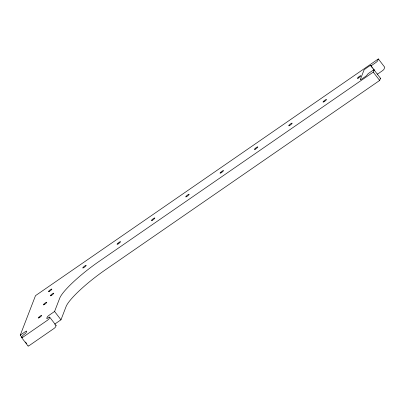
<?xml version="1.0" encoding="UTF-8"?>
<svg xmlns="http://www.w3.org/2000/svg" width="405" height="405" viewBox="0 0 405 405"><rect width="100%" height="100%" fill="white"/><g stroke="black" fill="none" stroke-linecap="round" stroke-linejoin="round"><path stroke-width="0.61" d="M22.133 337.623L20.25 335.173L35.498 295.655L378.351 58.943L384.75 67.27L384.021 69.164A2.167 0.385 -37.5 0 1 382.047 71.007L378.614 73.381A2.167 0.385 -37.5 0 1 377.257 74.074M20.25 335.173L25.191 331.766A2.167 0.385 -37.5 0 1 26.654 331.239L26.143 332.556A2.167 0.385 -37.5 0 1 24.173 334.398A2.167 0.385 -37.5 0 0 22.204 336.241L21.693 337.557A2.167 0.385 -37.5 0 0 23.156 337.031L47.188 320.441A2.167 0.385 -37.5 0 0 49.157 318.598L49.663 317.282A2.167 0.385 -37.5 0 0 48.2 317.809A2.167 0.385 -37.5 0 1 46.742 318.335L47.248 317.019A2.167 0.385 -37.5 0 1 49.218 315.176L54.579 311.475L59.662 298.303A43.37 7.649 -37.5 0 1 99.068 261.427L373.268 72.115L374.063 70.06A2.167 0.385 -37.5 0 0 372.6 70.586L369.168 72.956A2.167 0.385 -37.5 0 0 367.193 74.798A2.167 0.385 -37.5 0 1 365.224 76.641L361.792 79.016A2.167 0.385 -37.5 0 1 360.328 79.542L363.887 70.318A2.167 0.385 -37.5 0 1 365.857 68.475L369.289 66.106A2.167 0.385 -37.5 0 1 370.752 65.58A2.167 0.385 -37.5 0 0 372.215 65.053L375.648 62.684A2.167 0.385 -37.5 0 0 377.617 60.841L378.351 58.943M54.726 324.182A2.167 0.385 -37.5 0 1 55.617 323.499L60.978 319.803L66.061 306.625A43.37 7.649 -37.5 0 1 105.467 269.755L379.667 80.443L380.462 78.388A2.167 0.385 -37.5 0 0 380.138 78.266M370.762 65.448L372.266 67.407M373.395 68.875L374.149 69.857M374.068 69.928L380.467 78.256M370.747 65.711L374.134 70.116M373.268 72.115L379.667 80.443M54.579 311.475L60.978 319.803M49.673 317.15L56.072 325.478M25.52 342.033L26.649 343.501M21.688 337.689L28.087 346.017M55.738 325.488A2.167 0.385 -37.5 0 1 56.062 325.61L55.556 326.926A2.167 0.385 -37.5 0 1 53.587 328.769L29.555 345.359A2.167 0.385 -37.5 0 1 28.092 345.885M44.347 304.509A2.167 0.385 -37.5 0 0 46.762 302.251A2.167 0.385 -37.5 0 0 44.003 303.937A2.167 0.385 -37.5 0 0 44.347 304.509M39.265 317.682A2.167 0.385 -37.5 0 0 41.68 315.424A2.167 0.385 -37.5 0 0 38.92 317.11A2.167 0.385 -37.5 0 0 39.265 317.682M255.393 149.136A2.167 0.385 -37.5 0 0 257.808 146.878A2.167 0.385 -37.5 0 0 255.049 148.564A2.167 0.385 -37.5 0 0 255.393 149.136M118.088 243.937A2.167 0.385 -37.5 0 0 120.498 241.679A2.167 0.385 -37.5 0 0 117.744 243.364A2.167 0.385 -37.5 0 0 118.088 243.937M83.759 267.634A2.167 0.385 -37.5 0 0 86.174 265.376A2.167 0.385 -37.5 0 0 83.415 267.062A2.167 0.385 -37.5 0 0 83.759 267.634M221.064 172.834A2.167 0.385 -37.5 0 0 223.479 170.576A2.167 0.385 -37.5 0 0 220.72 172.262A2.167 0.385 -37.5 0 0 221.064 172.834M358.374 78.033A2.167 0.385 -37.5 0 0 360.789 75.775A2.167 0.385 -37.5 0 0 358.03 77.461A2.167 0.385 -37.5 0 0 358.374 78.033M289.722 125.434A2.167 0.385 -37.5 0 0 292.132 123.176A2.167 0.385 -37.5 0 0 289.378 124.861A2.167 0.385 -37.5 0 0 289.722 125.434M152.412 220.234A2.167 0.385 -37.5 0 0 154.826 217.976A2.167 0.385 -37.5 0 0 152.067 219.662A2.167 0.385 -37.5 0 0 152.412 220.234M49.43 291.337A2.167 0.385 -37.5 0 0 51.845 289.079A2.167 0.385 -37.5 0 0 49.086 290.765A2.167 0.385 -37.5 0 0 49.43 291.337M186.74 196.536A2.167 0.385 -37.5 0 0 189.155 194.278A2.167 0.385 -37.5 0 0 186.396 195.964A2.167 0.385 -37.5 0 0 186.74 196.536M324.046 101.736A2.167 0.385 -37.5 0 0 326.46 99.478A2.167 0.385 -37.5 0 0 323.701 101.164A2.167 0.385 -37.5 0 0 324.046 101.736M51.334 295.463A2.167 0.385 -37.5 0 0 53.749 293.205A2.167 0.385 -37.5 0 0 50.989 294.891A2.167 0.385 -37.5 0 0 51.334 295.463"/></g></svg>
